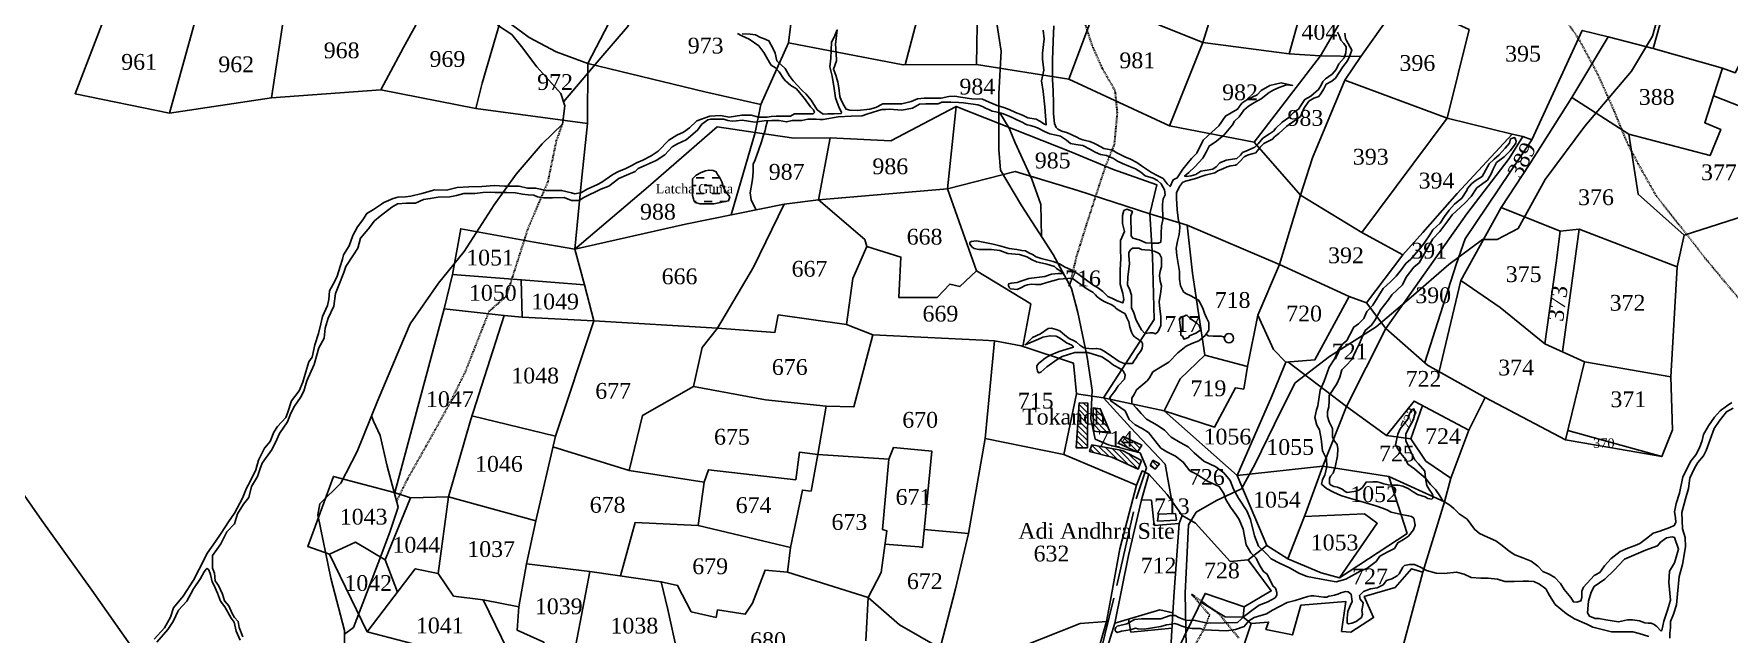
# Model space of a CAD drawing. Header units: inches. Extents: x 36 to 754, y 139 to 910.
# Drawn here: x 316.4 to 584.7, y 409 to 504 of the extents above; entities that cross this region are included whole.
import ezdxf

# ---------------------------------------------------------------- set-up
doc = ezdxf.new("R2010")
doc.units = ezdxf.units.IN
doc.header["$MEASUREMENT"] = 0
doc.linetypes.add('ACAD_ISO02W100', pattern=[15, 12, -3])
doc.linetypes.add('ACAD_ISO07W100', pattern=[3, 0, -3])
for name, color, linetype in [('CARTTRACK', 30, 'ACAD_ISO02W100'), ('NALA', 4, 'Continuous'), ('SURVEY_BND', 7, 'Continuous'), ('SURVEY_NO', 7, 'Continuous'), ('VILLAGE_AREA', 1, 'Continuous'), ('WATER_BODY', 4, 'Continuous')]:
    doc.layers.add(name, color=color, linetype=linetype)
doc.layers.add('FOOTPATH', color=150, linetype='ACAD_ISO07W100', lineweight=30)
doc.styles.get("Standard").update_dxf_attribs({"font": 'TIMES.TTF'})

msp = doc.modelspace()

# ---------------------------------------------------------------- hatches: boundary and pattern name
at = {"layer": 'VILLAGE_AREA'}
h = msp.add_hatch(dxfattribs=at)
h.set_pattern_fill('ANSI31', color=256, scale=5, angle=90, style=0)
h.paths.add_polyline_path([(483.2, 445.56), (481.87, 445.58), (481.35, 438.49), (483.16, 438.44)])
h.paths.add_polyline_path([(485.2, 444.66), (484.08, 444.8), (484.13, 441.08), (486.8, 440.81)])
h.paths.add_polyline_path([(491.76, 438.91), (488.82, 440.28), (488.01, 439.18), (491.06, 437.77)])
h.paths.add_polyline_path([(488.69, 438.06), (483.88, 438.92), (483.51, 437.89), (487.01, 437.01), (491.2, 435.11), (491.71, 436.48)])
h.paths.add_polyline_path([(493.53, 436.49), (493.09, 435.68), (493.9, 435.1), (494.55, 435.93)])
h.paths.add_polyline_path([(472.16, 441.46), (486.39, 441.46), (486.39, 445.38), (472.16, 445.38)], flags=9)
h.paths.add_polyline_path([(484.1, 437.95), (490.91, 437.95), (490.91, 441.77), (484.1, 441.77)], flags=9)
at = {"layer": 'WATER_BODY'}
h = msp.add_hatch(dxfattribs=at)
h.set_pattern_fill('DASH', color=256, scale=10, style=0)
h.paths.add_polyline_path([(424.4, 482.21), (423.91, 482.42), (423.27, 482.47), (422.72, 482.35), (422, 482.06), (421.25, 481.67), (420.63, 481.07), (420.63, 480.24), (420.63, 479.03), (420.65, 478.46), (420.81, 477.93), (420.92, 477.47), (421.05, 477.31), (421.87, 477.14), (424.04, 477.14), (426.34, 477.57), (426.55, 478.23), (425.86, 479.07), (425.55, 479.75), (425.31, 480.6), (424.93, 481.33), (424.59, 481.79)])
h.paths.add_polyline_path([(414.42, 478.34), (427.2, 478.34), (427.2, 480.7), (414.42, 480.7)], flags=9)
h = msp.add_hatch(dxfattribs=at)
h.set_pattern_fill('DASH', color=256, scale=10, style=0)
h.paths.add_polyline_path([(425.31, 480.6), (424.93, 481.33), (424.59, 481.79), (424.4, 482.21), (423.91, 482.42), (423.27, 482.47), (422.72, 482.35), (422, 482.06), (421.25, 481.67), (420.63, 481.07), (420.63, 480.24), (420.63, 479.03), (420.65, 478.46), (420.81, 477.93), (420.92, 477.47), (421.05, 477.31), (421.87, 477.14), (424.04, 477.14), (426.34, 477.57), (426.55, 478.23), (425.86, 479.07), (425.55, 479.75)])

# ---------------------------------------------------------------- linework, layer by layer
at = {"layer": 'CARTTRACK'}
for points in [[(400.25, 493.28), (406.17, 500.26), (410.35, 505.18), (416.18, 516.32), (421.31, 526.78), (423.79, 531.58), (420.28, 541.08), (417.95, 547.12)], [(498.81, 406.95), (498.65, 415.46), (499.13, 426.27), (500.36, 428.25), (503.58, 430.13), (507.55, 431.95), (509.71, 435.94), (513.78, 444.25), (516.04, 448.75), (521.46, 452.96), (528.86, 457.62), (534.41, 462.31), (540.36, 467.5), (545.67, 471.47), (548.03, 471.47), (551.31, 473.2), (555.61, 480.97), (561.89, 489.41), (569.25, 498.16), (572.57, 503.68), (577.73, 522.24), (580.31, 530.58), (585.23, 533.86)], [(484.45, 403.01), (487.82, 416.64), (490.88, 430.39), (492.53, 435.32), (491.5, 437.66), (486.48, 438.94), (484.38, 439.83), (483.72, 443.06), (483.9, 447.59), (483.14, 452.84), (481.63, 459.91), (480.62, 463.72), (477.74, 469.11), (472.75, 476.85), (469.38, 482.45), (469.14, 485.75), (469.15, 494.57), (469.52, 501.32), (468.54, 507.35)], [(365.57, 404.93), (365.57, 409.54), (363.39, 417.84), (361.33, 427.85), (361.67, 429.57), (364.97, 432.87), (367.6, 437.91), (370.81, 445.86), (374.31, 454.25), (375.96, 458.1), (380.47, 464.54), (384.51, 469.57), (389.25, 476.94), (392.72, 481.81), (396.88, 486.63), (400.09, 489.73), (400.47, 492.64), (399.8, 494.58), (396.02, 498.8), (393.57, 502.05), (392.07, 503.93), (389.79, 505.42)], [(475.9, 471.95), (475.78, 477.01), (474.34, 481.02), (471.73, 486.8), (470.76, 489.13), (469.29, 491.51)], [(365.57, 408.96), (367.02, 410.03), (370.89, 420.17), (372.73, 425.12), (374.09, 429.07), (372.33, 435.58), (371.21, 440.43), (370.17, 442.7), (369.87, 443.53)]]:
    msp.add_lwpolyline(points, dxfattribs=at)
at = {"layer": 'FOOTPATH', "ltscale": 0.0001}
for points in [[(480.37, 464.19), (481.45, 468.74), (483.08, 473.97), (484.75, 479.15), (486.06, 483.12), (487.45, 486.54), (487.91, 491.54), (487.56, 495.05), (485.54, 498.55), (483.9, 502.27), (482.3, 507.23), (482.3, 514.28), (482.3, 516.89), (481.66, 520.72), (480.49, 522.88), (480.39, 524.39), (477.46, 526.37), (475.88, 529.18), (475.03, 533.22), (473.5, 537.47), (472.01, 541.54)], [(608.83, 430.61), (604.86, 434.9), (597.96, 445.52), (592.86, 453.12), (587.2, 461), (580.89, 468.55), (579.14, 470.83), (573.18, 478.41), (570.25, 483.64), (568.56, 486.9), (566.46, 492.03), (564, 497.55), (560.96, 503.21), (555.71, 510.79), (552.26, 517.48), (550.1, 522.38), (548.75, 525.88), (546.36, 531.59), (544.84, 534.51)], [(373.84, 429.99), (375.53, 433.46), (379.67, 440.8), (382.45, 445.9), (384.73, 450.53), (388.51, 460.14), (391.23, 462.53), (394.65, 473.22), (397.79, 480.62), (399.15, 487.15), (400.09, 489.73)], [(499.77, 406.41), (501.57, 409.66), (502.51, 411.95), (499.64, 415.3), (503.87, 412.29), (507.15, 408.26)]]:
    msp.add_lwpolyline(points, dxfattribs=at)
at = {"layer": 'NALA'}
for points in [[(428.5, 504.06), (429.77, 504.02), (430.61, 503.87), (431.39, 503.47), (431.89, 503.3), (432.75, 502.94), (433.4, 501.68), (433.73, 501), (434.02, 499.76), (435.3, 498.58), (435.95, 497.46), (436.58, 496.6), (437.94, 495.12), (438.65, 494.51), (439.45, 493.54), (440.36, 492.02), (441.31, 491.34), (442.09, 491.4), (443.08, 491.4), (444.17, 491.42), (444.25, 491.65), (443.88, 492.3), (443.3, 493.91), (443.05, 495.38), (442.74, 497.34), (442.37, 498.84), (442.57, 500.2), (442.66, 502.73), (443.01, 503.42), (443.55, 504.66), (443.27, 502.41), (443.37, 500.96), (443.42, 499.79), (442.96, 498.45), (443.32, 497.48), (443.68, 496.39), (443.82, 495.47), (443.96, 494.14), (444.2, 493.54), (444.65, 492.66), (444.97, 492.1), (445.55, 491.94), (446.79, 491.88), (448.71, 492.13), (449.68, 492.36), (450.76, 492.95), (452.57, 492.95), (453.76, 492.98), (455.28, 493.31), (456.27, 493.76), (457.33, 493.85), (458.37, 493.86), (460.01, 493.88), (461.24, 494.14), (462.15, 494.16), (463.05, 494.03), (464.84, 493.74), (466.55, 493.71), (467.63, 493.21), (468.89, 492.71), (469.94, 492.4), (470.75, 492.08), (471.77, 491.59), (472.89, 491.18), (473.72, 490.73), (475.07, 490.52), (475.63, 490.2), (476.36, 489.74), (476.61, 489.62), (476.4, 492.46), (476.16, 494.89), (475.87, 496.61), (476.27, 498.28), (476.07, 500.03), (476.07, 500.99), (476.3, 503.24), (476.13, 504.65)], [(522.73, 504.33), (523.03, 503.68), (523.29, 503.07), (523.75, 502.53), (524.09, 502.01), (524.12, 501.78), (524.05, 501.04), (523.81, 500.24), (522.93, 499.28), (522.5, 498.42), (521.87, 497.64), (520.84, 496.94), (520.44, 496.49), (520.14, 495.91), (519.73, 495.21), (518.51, 494.17), (517.58, 493.67), (517.06, 492.85), (516.56, 492.11), (515.76, 491.57), (515.03, 490.77), (513.97, 490.03), (512.96, 489.12), (512.62, 488.64), (511.95, 488.19), (510.93, 487.52), (510.2, 486.63), (509.66, 486.09), (508.6, 485.62), (507.71, 485.23), (507.39, 484.84), (506.79, 484.32), (505.14, 484.02), (504.11, 483.63), (503.51, 482.99), (503.02, 482.6), (501.78, 482.41), (501.11, 482.28), (500.32, 481.78), (499.58, 481.55), (498.8, 481.44), (498.54, 481.52), (499.23, 482.07), (500.14, 483), (501.44, 484.33), (501.95, 485.28), (502.43, 486.27), (503.58, 487.03), (504.78, 488.04), (506.1, 489.63), (506.42, 490.24), (507.15, 490.91), (507.89, 491.97), (508.67, 492.6), (509.6, 493.18), (510.66, 493.74), (511.9, 494.75), (512.68, 495.2), (513.48, 495.57), (514.64, 495.98), (515.66, 495.87), (513.8, 496.26), (512.01, 495.87), (510.65, 495.05), (510, 494.36), (508.55, 493.69), (507.6, 493.06), (506.93, 492.11), (505.9, 491.54), (505, 491.02), (503.94, 489.5), (502.86, 488.49), (501.47, 487.23), (500.46, 485.13), (499.62, 484.28), (498.24, 482.59), (497.37, 481.23), (496.71, 480.91), (496.25, 479.85), (495.76, 480.3), (495.13, 481.12), (494.29, 481.58), (493.31, 482.1), (491.69, 483.14), (491, 483.65), (489.96, 484.21), (489.07, 484.58), (488.47, 484.86), (487.73, 485.27), (487.19, 485.6), (485.75, 485.86), (484.71, 486.46), (484.15, 486.75), (483.54, 487.01), (482.87, 487.16), (482.42, 487.24), (481.84, 487.48), (481.47, 487.7), (480.69, 488.06), (480.02, 488.37), (479.13, 488.65), (478.47, 488.95), (478.2, 489.19), (477.96, 489.84), (477.77, 491.38), (477.79, 493.02), (477.74, 495.03), (477.61, 496.83), (477.65, 499.86), (477.74, 502.87), (477.83, 505.31)], [(335.45, 408.15), (337.09, 409.97), (338.06, 411.63), (338.52, 413.1), (340.05, 414.97), (341.67, 417.49), (342.6, 419.26), (343.9, 421.83), (345.17, 423.61), (346.05, 424.97), (347.23, 426.72), (348.16, 428.14), (349.45, 430.5), (350.09, 432.06), (350.64, 433.12), (351.56, 434.98), (351.99, 436.51), (352.9, 438.41), (353.82, 439.47), (354.41, 440.93), (354.99, 441.84), (356.28, 443.28), (356.58, 443.97), (357.17, 445.9), (358.4, 447.52), (358.96, 448.86), (359.44, 450.51), (359.94, 452.08), (360.46, 452.84), (360.88, 454.8), (361.46, 456.57), (361.83, 458.13), (362.09, 459.28), (362.87, 461.03), (363.08, 461.98), (363.21, 463.35), (364.06, 464.85), (364.44, 465.66), (364.91, 467.18), (365.27, 468.33), (365.41, 469.02), (366.3, 470.46), (366.9, 472.1), (367.62, 473.46), (368.48, 474.57), (369.13, 475.61), (370.17, 476.23), (371.41, 477.08), (371.82, 477.31), (373.26, 477.94), (374.03, 478.2), (375.22, 478.25), (376.05, 478.33), (377.84, 478.76), (379.89, 479.34), (381.7, 479.29), (383.39, 479.69), (385.24, 479.81), (387.31, 479.84), (389.34, 480.04), (390.92, 479.91), (392.42, 479.91), (393.21, 479.91), (394.54, 479.6), (395.85, 479.6), (396.55, 479.46), (397.45, 479.25), (398.65, 479.24), (399.94, 479.24), (401.5, 478.86), (402.02, 478.71), (403.09, 478.94), (403.98, 479.42), (405.62, 480.2), (406.33, 480.57), (408.02, 481.78), (408.94, 482.25), (410.08, 482.7), (411.06, 483.2), (411.78, 483.63), (412.8, 484.02), (414.13, 484.71), (415.22, 485.47), (416.92, 487.19), (418.17, 487.99), (419.21, 488.46), (420.19, 489.17), (421.35, 490.29), (423.38, 491.01), (425.09, 491.09), (426.45, 490.84), (428.47, 491.14), (429.92, 491.15), (431.16, 490.87), (432.45, 490.87), (433.08, 490.97), (433.87, 491.01), (434.33, 491.01), (435.04, 491.01), (436.14, 491.02), (436.8, 491.36), (438.63, 491.35), (439.74, 491.38), (439.94, 491.58), (439.79, 491.99), (439.35, 492.46), (438.37, 493.82), (437.58, 494.77), (437.12, 495.31), (436.23, 495.88), (435.39, 496.58), (435.08, 496.98), (434.36, 498.03), (433.78, 498.66), (433.13, 499.1), (432.85, 499.5), (432.39, 500.33), (431.94, 501.08), (431.17, 502.13), (429.61, 503.19), (428.46, 503.74), (427.78, 504.1)], [(536.67, 433.68), (536.85, 432.48), (537.35, 431.7), (537.68, 431.3), (537.81, 430.92), (537.81, 430.5), (537.67, 430.36), (537.03, 430.46), (536.59, 430.68), (535.39, 431.05), (534.71, 431.49), (533.9, 432.04), (533.08, 432.37), (532.33, 432.53), (531.85, 432.54), (531.36, 432.54), (530.73, 432.58), (530.05, 432.74), (529.43, 432.96), (529.04, 433.09), (528.31, 433.09), (527.26, 433.04), (526.67, 432.17), (526.22, 431.79), (525.69, 431.58), (524.28, 431.41), (523.96, 431.53), (523.46, 431.91), (522.73, 432.21), (522.17, 432.35), (521.94, 432.42), (521.65, 432.59), (521.48, 432.84), (521.48, 433.24), (521.49, 433.62), (521.61, 434), (522.06, 434.43), (522.35, 435.4), (522.75, 437.21), (522.78, 438.31), (522.67, 438.99), (522.24, 439.52), (521.96, 440.17), (521.96, 440.73), (521.96, 441.54), (521.43, 442.59), (521.13, 443.43), (521.13, 444.21), (521.38, 444.98), (521.41, 445.95), (521.42, 446.78), (522.62, 448.63), (523.09, 449.68), (523.43, 450.8), (524.12, 451.52), (524.99, 452.48), (525.62, 453.85), (526.18, 454.9), (526.73, 456.28), (527.14, 457.05), (528.11, 457.92), (528.68, 458.72), (529.61, 460.38), (530.77, 461.84), (531.35, 462.71), (533, 464.27), (533.63, 465.5), (534.82, 467.1), (535.66, 467.79), (537.82, 471.55), (538.94, 472.71), (540.21, 474.42), (540.86, 475.38), (542.89, 477.25), (543.91, 478.3), (544.79, 479.63), (546.45, 480.87), (547.05, 481.88), (547.38, 482.6), (547.92, 483.64), (549.13, 484.56), (550.07, 485.49), (550.59, 486.18), (550.94, 486.74), (551.02, 487.07), (550.87, 487.45), (550.75, 487.61), (550.14, 487.39), (549.95, 486.72), (549.28, 485.94), (548.32, 484.86), (547.51, 484.21), (546.75, 483.48), (545.61, 481.43), (544.53, 480.74), (543.97, 480.31), (543.32, 479.53), (543.19, 479.25), (542.39, 478.02), (541.27, 477.09), (540.43, 476.09), (539.65, 475.11), (538.98, 474.05), (537.82, 473.01), (537.34, 472.22), (536.55, 471.05), (536.16, 470.44), (534.33, 468.33), (533.53, 467.69), (532.88, 466.71), (532.01, 465.67), (531.13, 464.75), (529.98, 463.69), (528.33, 461.08), (527.37, 460.05), (526.88, 458.94), (526.06, 458.1), (525.3, 457.6), (524.2, 455.46), (523.58, 454.94), (522.86, 453.94), (522.32, 452.62), (521.44, 451.22), (520.62, 449.05), (519.97, 447.61), (519.63, 445.12), (519.39, 444.48), (519.13, 443.27), (519.48, 442.07), (519.91, 441.31), (520.17, 439.9), (520.38, 437.99), (521.01, 436.73), (521.03, 435.53), (520.75, 434.16), (520.34, 433.45), (520.23, 432.73), (520.99, 432.02), (522.09, 431.43), (523.26, 430.89), (524.29, 430.61), (526.47, 429.96), (528.78, 429.27), (529.88, 428.9), (530.53, 428.64), (531.22, 428.28), (532.87, 427.91), (533.99, 427.71), (534.44, 427.58), (534.83, 427.3), (535.03, 426.2), (534.79, 425.46), (533.98, 424.49), (533.2, 423.97), (532.3, 423.43), (531.76, 422.54), (530.72, 422), (529.43, 421.29), (528.86, 420.48), (527.37, 419.34), (526.42, 418.97), (524.06, 417.66), (522.5, 417.25), (521.29, 417.47), (519.91, 417.73), (517.94, 418.09), (516.74, 418.55), (515.12, 419.48), (513.54, 420.19), (512.26, 420.9), (511.47, 421.71), (510.25, 422.88), (509.6, 424.54), (508.99, 427.12), (508.41, 428.46), (507.05, 430.47), (506.27, 431.92), (505.75, 433.31), (504.76, 434.48), (503.49, 435.47), (501.58, 436.38), (500.05, 437.67), (499.11, 438.65), (497.82, 439.3), (496.39, 440.16), (495.36, 441.24), (494.19, 442.07), (492.51, 443), (491.66, 443.93), (490.93, 444.77), (490.17, 445.53), (490.17, 446.31), (490.63, 447.02), (490.95, 447.63), (492.61, 449.06), (492.96, 449.58), (493.52, 450.49), (494.73, 451.22), (496.04, 452.06), (497.45, 453.51), (498.79, 454.55), (499.66, 454.97), (500.78, 455.44), (501.78, 456.24), (502.36, 457.09), (502.36, 458.3), (502.01, 459.08), (501.69, 459.81), (501.45, 460.42), (501.06, 461.35), (500.74, 461.87), (499.51, 462.55), (498.73, 462.92), (498.34, 463.18), (497.89, 464.13), (497.74, 465.16), (497.74, 466.38), (497.33, 468.91), (497.2, 470.08), (497.4, 471.23), (497.68, 472.27), (497.79, 473.33), (497.74, 474.12), (497.57, 474.41), (497.37, 476.16), (497.25, 477.94), (497.27, 478.85), (497.74, 479.84), (498.22, 480.51), (498.69, 480.7), (500.1, 481.07), (501.8, 481.66), (503.31, 482.01), (503.91, 482.38), (504.6, 482.68), (505.27, 482.96), (505.86, 483.16), (506.57, 483.24), (506.83, 483.33), (507.31, 483.87), (507.95, 484.59), (508.49, 484.84), (509.38, 485.11), (509.83, 485.21), (510.11, 485.62), (510.52, 486.12), (511.09, 486.68), (512.46, 487.34), (512.79, 487.71), (513.43, 488.27), (514.08, 488.82), (514.71, 489.44), (516.89, 490.96), (517.39, 492.23), (518.2, 493.39), (518.98, 493.88), (519.78, 494.1), (520.15, 494.64), (520.58, 495.36), (520.94, 496.05), (521.85, 496.53), (522.43, 497.03), (523.02, 497.92), (523.6, 498.8), (524.31, 499.78), (524.66, 500.45), (524.98, 501.47), (524.18, 503.01), (523.99, 503.31), (523.88, 504.18)], [(571.99, 408.59), (570.46, 409.03), (569.49, 409.34), (568.44, 409.34), (566.09, 409.34), (563.16, 410.06), (562.19, 410.54), (560.24, 411.39), (558.96, 412.17), (557.16, 413.66), (556.29, 415.05), (555.7, 416.11), (554.71, 416.88), (553.83, 417.29), (552.96, 417.34), (552.14, 417.32), (550.71, 417.27), (549.22, 417.27), (548.07, 417.67), (546.59, 417.82), (545.43, 417.82), (543.9, 417.95), (542.76, 418.46), (541.57, 418.75), (539.64, 418.55), (538.37, 418.61), (536.8, 419.05), (535.89, 419.56), (534.93, 419.97), (534.42, 419.99), (534.14, 419.99), (533.33, 419.82), (533.06, 419.56), (532.78, 418.98), (532.51, 418.5), (532.16, 418.19), (531.35, 417.71), (530.49, 417.43), (529.99, 416.76), (529.03, 416.3), (527.95, 416.13), (526.85, 415.71), (526.21, 415.07), (526.3, 414.48), (526.78, 413.93), (526.67, 413.25), (526.57, 412.69), (526.7, 412.14), (526.52, 411.59), (525.67, 410.98), (525.01, 410.69), (524.46, 410.58), (524.26, 410.71), (524.29, 411.5), (524.35, 412.54), (524.73, 413.44), (525.07, 414.14), (524.9, 415.28), (524.4, 415.65), (524, 415.72), (523.63, 415.6), (523.26, 415.5), (522.8, 415.3), (522.25, 415.15), (521.72, 415.03), (521.35, 414.95), (521.06, 414.81), (520.56, 414.79), (518.97, 415.04), (518.52, 415.04), (518.05, 414.9), (516.05, 414.27), (514.75, 413.98), (513.55, 413.35), (512.45, 412.73), (511.48, 412.16), (509.55, 411.59), (508.7, 411.06), (507.97, 410.17), (506.57, 409.7), (505.17, 409.48), (501.57, 409.66), (501, 409.86), (499.75, 409.86), (499.01, 409.95), (498.61, 410.05), (497.98, 410.28), (497.51, 410.49), (496.97, 410.65), (496.51, 410.54), (495.65, 410.45), (494.77, 410.16), (492.12, 409.73), (491.15, 409.77), (490.74, 409.9), (489.9, 409.66), (488.57, 409.44), (487.89, 409.2), (487.55, 409.5), (487.55, 409.73), (487.67, 410.03), (487.89, 410.23), (489.38, 410.61), (490.61, 411.28), (491.71, 411.4), (494.8, 411.4), (496.27, 411.88), (497.04, 411.92), (497.62, 411.59), (498.66, 411.17), (500.23, 411.13), (502.14, 410.67), (504.78, 410.74), (506.89, 410.82), (508.06, 411.87), (509.38, 412.86), (510.34, 413.54), (511.69, 414.09), (512.85, 414.69), (513.13, 415.13), (513.13, 415.56), (512.94, 416.22), (512.52, 416.6), (511.59, 418.43), (511.04, 418.87), (510.37, 419.9), (509.88, 420.98), (509.01, 421.85), (508.26, 423.11), (507.78, 425.58), (507.18, 427.12), (506.63, 427.88), (505.82, 429.05), (505.08, 430.28), (504.74, 431.21), (504.01, 432.33), (502.17, 433.21), (500.34, 434.33), (499.38, 434.81), (498.32, 436.22), (497.09, 437.12), (495.73, 437.83), (494.75, 438.42), (493.85, 439.64), (492.82, 440.87), (491.81, 441.53), (490.71, 442.12), (489.75, 442.93), (489.15, 444.32), (487.75, 445.28), (486.87, 445.91), (486.7, 446.42), (487.58, 447.61), (488, 448.31), (489.02, 449.33), (489.11, 450.05), (488.82, 450.64), (488.3, 451.02), (487.27, 451.57), (486.5, 452.2), (485.44, 452.86), (483.24, 453.56), (481.18, 453.56), (479.16, 452.96), (478.36, 452.46), (476.73, 451.31), (475.8, 450.43), (475.47, 450.34), (475.34, 450.42), (475.23, 450.69), (475.14, 451.11), (475.16, 451.48), (475.45, 451.86), (475.89, 452.18), (476.28, 452.49), (476.61, 452.78), (477.25, 453.13), (478.04, 453.48), (478.66, 453.74), (480.95, 454.41), (480.67, 454.72), (480.32, 454.9), (479.84, 455.12), (479.05, 455.67), (478.65, 455.97), (478.23, 456.17), (477.24, 456.22), (476.12, 456.02), (475.42, 455.67), (473.28, 454.79), (474.49, 455.93), (475.74, 456.55), (476.92, 457.36), (477.49, 457.4), (478.19, 457.19), (478.79, 457.01), (479.6, 456.31), (480.26, 455.78), (481.07, 455.43), (481.42, 455.23), (481.95, 454.72), (482.61, 454.31), (482.85, 454.28), (483.91, 454.14), (484.62, 454.22), (485.23, 454.07), (485.82, 453.79), (486.96, 452.99), (487.64, 452.51), (488.19, 452.16), (488.96, 451.85), (489.49, 451.81), (490.3, 451.85), (490.5, 452.22), (490.85, 452.73), (491.11, 453.19), (491.35, 453.45), (491.55, 453.7), (491.69, 453.98), (491.82, 454.27), (491.88, 454.6), (491.88, 454.99), (491.77, 455.21), (491.22, 455.65), (490.63, 456.03), (490.35, 456.38), (490.12, 456.79), (489.86, 457.57), (489.69, 458.42), (489.4, 459.04), (489.23, 459.46), (489.07, 459.72), (488.66, 459.98), (488, 460.34), (487.65, 460.6), (487.49, 460.78), (486.9, 461.17), (486.39, 461.39), (485.82, 461.67), (485.28, 461.96), (484.71, 462.36), (484.42, 462.69), (484.05, 463.06), (483.41, 463.46), (482.93, 463.74), (480.73, 465.35), (478.65, 465.21), (476.72, 464.66), (475.74, 464.32), (474.96, 464.36), (474.31, 464.37), (473.69, 464.3), (473.3, 464.18), (472.6, 463.79), (472.02, 463.57), (470.96, 463.66), (470.83, 463.79), (470.69, 464.11), (470.68, 464.32), (470.72, 464.45), (471.09, 464.53), (472.04, 464.67), (472.64, 464.86), (473.08, 465.01), (473.59, 465.18), (473.87, 465.28), (476.44, 465.6), (477.45, 465.96), (478.53, 466.06), (479.42, 466.08), (478.86, 466.48), (478.28, 466.86), (477.94, 467.19), (476.71, 467.58), (475.55, 467.82), (475.11, 467.95), (474.4, 468.25), (473.58, 468.74), (472.42, 469.09), (470.54, 469.26), (469.31, 469.7), (467.95, 469.91), (466.58, 469.91), (465.95, 469.91), (465.24, 470.02), (464.94, 470.28), (464.56, 470.74), (464.56, 470.97), (464.78, 471.16), (465.59, 471.26), (468.23, 470.71), (469.32, 470.44), (470.78, 470.05), (471.98, 469.86), (472.77, 469.75), (473.34, 469.65), (473.89, 469.37), (474.46, 469.07), (475.05, 468.72), (475.82, 468.44), (477.71, 468), (478.73, 467.62), (479.55, 467.16), (480.61, 466.64), (481.14, 466.34), (481.79, 465.92), (484.02, 464.27), (484.91, 463.77), (485.58, 463.25), (486.4, 462.42), (487.13, 462.13), (487.88, 461.77), (488.74, 461.43), (488.9, 461.97), (488.78, 462.9), (488.35, 464.38), (488.35, 465.75), (488.35, 466.64), (488.44, 468.47), (488.4, 469.84), (488.41, 471.31), (489, 472.75), (488.69, 474.02), (488.69, 475.26), (488.92, 476.04), (489.38, 476.3), (490.22, 475.98), (490.27, 475.89), (490.01, 475.23), (490.01, 474.3), (490.07, 473.18), (490.07, 472.05), (490.33, 471.68), (491.34, 471.39), (492.38, 470.96), (493.51, 470.87), (494.38, 470.9), (494.75, 471.07), (494.84, 471.88), (494.84, 472.49), (494.9, 473.61), (495.1, 474.59), (495.04, 477.07), (495.12, 477.93), (495.44, 478.54), (495.38, 479.34), (494.85, 480.3), (494.26, 480.83), (493.54, 481.21), (492.32, 481.57), (491.61, 482.12), (490.78, 482.68), (489.71, 483.09), (488.73, 483.49), (487.94, 483.88), (487.27, 484.28), (486.18, 484.76), (485.25, 484.93), (484.37, 485.3), (483.64, 485.74), (482.44, 486.38), (481.32, 486.54), (480.49, 486.67), (479.85, 487.21), (478.88, 487.82), (478.2, 487.99), (477.2, 488.23), (476.35, 488.57), (475.26, 489.17), (474.7, 489.36), (474.09, 489.55), (473.61, 489.62), (473.23, 489.81), (472.95, 489.99), (472.47, 490.21), (471.9, 490.5), (471.37, 490.75), (470.78, 490.98), (470.36, 491.17), (469.88, 491.38), (469.29, 491.51), (468.66, 491.67), (468.08, 491.81), (467.56, 492.05), (467.01, 492.26), (466.53, 492.53), (465.81, 492.8), (463.52, 493.13), (462.83, 493.19), (461.55, 493.21), (460.1, 493.21), (459.55, 492.97), (457.98, 492.94), (457.56, 492.97), (456.59, 492.89), (455.47, 492.27), (453.77, 491.98), (451.85, 492.1), (451.26, 492.08), (450.68, 492.05), (450.1, 491.91), (449.11, 491.59), (448.25, 491.3), (447.48, 491.07), (445.78, 490.99), (443.71, 490.88), (441.34, 490.48), (440.78, 490.48), (440.2, 490.51), (439.53, 490.53), (438.9, 490.53), (437.94, 490.34), (436.44, 490.34), (435.51, 490.1), (434.39, 490.31), (433.22, 490.31), (432, 490.26), (430.54, 490.08), (428.52, 490.35), (427.62, 490.29), (426.91, 490.24), (426.26, 490.34), (425.6, 490.51), (424.45, 490.54), (423.55, 490.54), (423.1, 490.43), (422.14, 489.74), (421.45, 488.8), (419.63, 487.26), (418.26, 486.6), (417.42, 486.15), (416.27, 484.87), (414.91, 483.99), (412.07, 482.72), (411.59, 482.24), (410.22, 481.64), (408.99, 481.11), (407.42, 479.91), (406.14, 479.43), (403.43, 478.13), (402.74, 477.63), (401.51, 477.66), (400.35, 478.14), (398.48, 478.05), (397.07, 478.08), (396.13, 478.22), (395.55, 478.48), (394.62, 478.53), (393.75, 478.65), (392.65, 478.86), (391.29, 478.89), (390.3, 478.89), (389.4, 478.92), (388.74, 478.95), (387.46, 478.91), (386.21, 478.76), (385.25, 478.76), (384.47, 478.75), (383.31, 478.46), (382.24, 478.22), (380.39, 478.17), (379.14, 477.96), (378.08, 477.81), (376.82, 477.25), (375.39, 477.25), (373.98, 477.13), (373.07, 476.57), (371.24, 475.19), (370.31, 474.42), (369.3, 473.12), (368.12, 471.68), (367.67, 470.1), (367, 469.04), (365.78, 467.21), (365.46, 466.25), (364.69, 464.21), (364.15, 462.94), (363.89, 460.91), (362.97, 459.03), (362.54, 457.43), (362.35, 455.82), (361.51, 454.3), (360.79, 451.65), (359.59, 449.1), (359.12, 447.46), (358.61, 446.43), (357.65, 445.06), (357.09, 443.97), (356.53, 442.6), (355.31, 440.74), (354.64, 439.32), (354.03, 438.12), (352.52, 436.03), (352.2, 435.02), (351.83, 433.92), (350.85, 432.36), (350.42, 430.59), (349.59, 429.55), (348.63, 428.03), (348.15, 426.45), (346.96, 425.17), (346.03, 423.24), (345.36, 422.37), (344.7, 421.4), (344.68, 419.43), (345.02, 418.6), (345.09, 417.4), (345.66, 416.68), (346.27, 415.26), (346.59, 414.24), (347.28, 413.43), (347.78, 412.24), (348.19, 411.59), (348.74, 410.93), (348.93, 410.02), (349.51, 408.55)], [(430.74, 476.16), (430.34, 476.86), (429.96, 477.75), (429.78, 478.85), (430.13, 480.98), (430.28, 482.17), (430.28, 483.38), (430.58, 484.09), (431.14, 485.75), (431.54, 486.78), (431.87, 487.99), (432.13, 488.73), (432.24, 489.3), (432.5, 490.28)], [(504.85, 456.01), (504.33, 456.14), (503.65, 456.14), (503.04, 456.14), (502.29, 456.21), (501.94, 456.47)], [(536.67, 433.68), (536.58, 434.79), (535.58, 435.94), (534.99, 436.54), (534.34, 437.82), (533.87, 438.9), (533.53, 439.59), (533.53, 440.63), (533.92, 441.43), (534.7, 442.84), (534.9, 443.58), (535, 444.13), (534.82, 444.63), (534.44, 444.51), (534.14, 443.84), (533.85, 443.02), (532.65, 441.5), (532.26, 440.61), (531.93, 438.96), (532.29, 438.32), (532.76, 437.56), (533.55, 436.64), (533.87, 435.88), (534.93, 435.12), (535.37, 434.78), (535.99, 434.24), (536.67, 433.68), (537.44, 432.67), (538.23, 431.88), (538.95, 430.84), (539.41, 430.08), (540.53, 429.41), (541.13, 428.83), (542.01, 428.02), (543.28, 427.15), (544.4, 425.56), (545.23, 424.88), (546.48, 424.34), (547.81, 423.72), (548.8, 423), (549.91, 422.12), (550.8, 421.53), (552.05, 421.03), (553.41, 420.51), (554.43, 419.72), (555.24, 418.88), (556.26, 418.43), (557.14, 417.91), (558.05, 417), (558.63, 416.04), (559.66, 414.77), (560.08, 414.07), (560.62, 414.02), (561.24, 414.22), (561.42, 414.74), (561.39, 415.78), (561.67, 416.42), (563.37, 418.23), (564.28, 418.74), (564.99, 419.76), (566.03, 420.96), (567.47, 422.07), (568.68, 422.55), (569.87, 423.01), (570.58, 423.29), (571.83, 424.25), (572.71, 424.94), (573.73, 425.29), (575.36, 425.86), (576.04, 426.17), (576.29, 426.64), (576.25, 427.43), (576.06, 428.32), (576.36, 429.66), (576.85, 431.29), (577.41, 433.87), (578.15, 435.29), (578.62, 436.31), (579.44, 437.38), (580.04, 438.47), (580.44, 439.62), (580.65, 440.59), (581.47, 441.93), (582.41, 443.31), (583.29, 444.31), (584.3, 445.08), (585.17, 445.66)], [(575.36, 408.3), (575.36, 409.11), (575.46, 409.95), (575.46, 410.98), (575.93, 412.1), (576.4, 413.62), (576.55, 415.34), (576.83, 418.08), (577.35, 419.96), (577.82, 422.8), (577.74, 424.28), (577.35, 425.62), (577.25, 428.21), (577.8, 430.39), (578.31, 432.02), (578.52, 433.66), (579.26, 435.25), (579.77, 436.12), (580.67, 437.21), (581.1, 438.03), (582.35, 441.54), (583.16, 442.71), (584.29, 444.19), (585.36, 444.77)], [(349.08, 408.01), (348.45, 409.43), (348.1, 410.86), (347.62, 411.47), (346.63, 413.29), (345.97, 414.16), (345.5, 415.46), (344.9, 416.78), (344.61, 417.25), (344.36, 418.4), (344.08, 419.12), (343.83, 419.34), (343.68, 419.24), (343.35, 418.8), (342.8, 417.78), (341.67, 416.12), (340.6, 414.15), (339.33, 412.74), (338.45, 410.98), (337.64, 409.67), (335.89, 407.67)]]:
    msp.add_lwpolyline(points, dxfattribs=at)
for points in [[(493.52, 456.68), (493.04, 456.68), (492.26, 456.59), (491.69, 457.15), (490.88, 458.71), (490.49, 459.85), (490.13, 460.63), (490.13, 461.65), (490.13, 462.64), (489.8, 463.66), (489.5, 464.26), (489.53, 465.48), (489.84, 467.69), (489.69, 468.89), (489.69, 469.4), (489.95, 469.82), (490.31, 470.12), (490.76, 470.12), (491.27, 470.12), (491.69, 469.91), (492.23, 469.85), (493.01, 469.79), (493.73, 469.61), (494.3, 469.37), (494.57, 469.22), (494.87, 468.59), (494.87, 467.15), (494.69, 466.44), (494.57, 465.78), (494.69, 464.88), (494.9, 464.14), (494.78, 463.21), (494.51, 461.62), (494.6, 460.51), (494.78, 459.28), (494.78, 458.36), (494.78, 457.85), (494.33, 456.89), (493.94, 456.5)], [(498.26, 456.09), (498.4, 455.69), (499.17, 455.93), (499.33, 456.22), (500.31, 456.64), (500.6, 456.78), (501.13, 457.15), (500.84, 457.86), (500.5, 458.16), (500.12, 458.47), (499.78, 458.69), (499.38, 459.03), (498.93, 459.43), (498.77, 459.48), (498.45, 459.32), (497.87, 459.14), (497.71, 458.74), (497.84, 457.92), (497.92, 457.15), (497.95, 456.3)], [(574.05, 409.54), (574.39, 411.02), (574.94, 412.77), (575.46, 414.34), (575.16, 417.14), (575.29, 418.91), (576.05, 420.27), (576.71, 422.44), (576.08, 424.25), (575.7, 424.36), (574.79, 424.19), (573.85, 423.51), (573.39, 422.92), (571.49, 422.24), (568.18, 420.82), (566.54, 419.09), (565.03, 417.67), (563.38, 416.5), (562.88, 415.62), (562.44, 414.16), (562.29, 412.32), (562.63, 411.8), (563.53, 411.45), (564.1, 411.45), (565.19, 411.23), (567.21, 410.91), (568.65, 411.22), (569.44, 411.22), (570.53, 411.07), (571.39, 410.74), (571.93, 410.71), (572.37, 410.71), (572.87, 410.47), (573.29, 410.17), (573.9, 409.47)]]:
    msp.add_lwpolyline(points, close=True, dxfattribs=at)
at = {"layer": 'SURVEY_BND'}
for points in [[(320.24, 562.09), (311.29, 564.63), (291.5, 558.39), (274.11, 546.05), (257, 543.89), (245.62, 536.51), (239.18, 535.98), (245.22, 526.77), (255.01, 513.32), (269.7, 493.42), (293.23, 461.33), (307.67, 441.26), (317.69, 426.94), (325.58, 415.92), (335.43, 401.88)], [(572.7, 501.75), (576.73, 516.03), (579.93, 528.04), (580.36, 529.89), (571.65, 531.2), (567.07, 531.98), (564.83, 523.6), (562.71, 512.35)], [(487.09, 515.21), (480.42, 519.62), (470.83, 525.78), (466.71, 528.17), (466.34, 514.9), (465.75, 508.59), (465.6, 499.18)], [(537.3, 517.83), (527.76, 521.26), (523.3, 506.17), (520.04, 500.58)], [(517.06, 507.88), (516.88, 514.27), (506.73, 518.08), (504.11, 511.4), (501.43, 502.66)], [(501.43, 502.66), (494.45, 505.47), (489.91, 508.86), (487.09, 515.21), (480.21, 496.87)], [(454.29, 499.13), (456.68, 508.17), (449.09, 510.58), (438.23, 514.34), (436.35, 506.88), (435.86, 502.6)], [(408.67, 508.15), (394.66, 512.15), (390.41, 506.69), (394.81, 503.46), (399.1, 501.19), (404.11, 499.36)], [(414.33, 510.88), (411.97, 506.44), (408.67, 508.15), (404.11, 499.36)], [(337.89, 491.49), (322.94, 494.57), (327.95, 507.61)], [(354.01, 493.91), (337.89, 491.49), (342.26, 507.25)], [(371.31, 495.18), (354.01, 493.91), (355.97, 506.8), (366.39, 507.18)], [(515.1, 500.89), (517.06, 507.88), (523.3, 506.17)], [(526.41, 500.45), (532.92, 509.62), (543.56, 504.71), (540.09, 490.68)], [(386.37, 492.22), (371.31, 495.18), (374.94, 501.87), (377.75, 507.05), (390.41, 506.69)], [(390.41, 506.69), (387.37, 496.21), (386.37, 492.22), (404.02, 489.82)], [(536.54, 451.97), (541.52, 467.53), (542.93, 471.57), (553.5, 487.24), (561.46, 504.6), (565.6, 503.56)], [(516.87, 478.51), (509.55, 486.89), (496.13, 489.45), (480.21, 496.87), (465.6, 499.18), (453.99, 499.12), (435.86, 502.6), (431.49, 492.86)], [(520.04, 500.58), (515.1, 500.89), (501.43, 502.66), (496.13, 489.45)], [(559.84, 493.96), (565.6, 503.56), (572.7, 501.75), (583.65, 498.6)], [(402.05, 469.92), (403.07, 480.83), (404.02, 489.82), (404.11, 499.36), (422.58, 494.88), (431.49, 492.86), (430.55, 488.44), (424.54, 489.33), (413.28, 479.47), (402.05, 469.92)], [(509.55, 486.89), (520.04, 500.58), (526.41, 500.45), (523.91, 496.72)], [(597.71, 497.89), (587.56, 501.6), (585.67, 497.85), (583.65, 498.6), (582.25, 494.24)], [(540.09, 490.68), (523.91, 496.72), (518.77, 484.43), (516.87, 478.51)], [(576.47, 467.14), (577.61, 472.16), (570.31, 478.64), (568.82, 488.13), (559.84, 493.96), (553.18, 483.47), (548.66, 476.56)], [(577.61, 472.16), (588.45, 475.64), (594.31, 489.45), (582.25, 494.24), (580.85, 489.97), (583.4, 488.92), (581.7, 484.77), (568.82, 488.13)], [(461, 479.49), (462.36, 492.54), (452.03, 487.1), (442.42, 487.6)], [(462.36, 492.54), (480.51, 485.37), (487.14, 482.59), (494.16, 480.12), (493.01, 475.55), (481.64, 479.21), (471.71, 482.23), (461, 479.49)], [(426.79, 475.36), (430.55, 488.44)], [(430.55, 488.44), (436.7, 487.52), (442.42, 487.6), (440.6, 477.77), (435.14, 477.05)], [(526.57, 472.6), (540.09, 490.68), (550.37, 488.16)], [(530.39, 457.35), (543.18, 475.51), (549.92, 484.28), (552.09, 487.81), (553.5, 487.24)], [(552.09, 487.81), (550.37, 488.16), (541.65, 478.78), (536.26, 472.6), (533.07, 469.04)], [(465.61, 466.48), (461, 479.49), (440.6, 477.77)], [(448.23, 470.36), (447.93, 471.46), (440.6, 477.77)], [(527.34, 461.46), (533.07, 469.04), (526.57, 472.6), (516.87, 478.51), (513.55, 467.51)], [(405.02, 458.61), (424.59, 457.44), (430.33, 467.06), (435.14, 477.05), (419.54, 473.89), (402.05, 469.92)], [(481.42, 447), (485.71, 446.38), (493.73, 458.79), (493.46, 468.82), (493.01, 475.55)], [(501.72, 453.14), (499.78, 466.11), (498.93, 473.72), (493.01, 475.55)], [(557.99, 472.78), (548.66, 476.56), (542.27, 465)], [(381.36, 460.49), (382.66, 465.92), (383.98, 473.17), (395.58, 471.06), (402.05, 469.92), (403.57, 464.27), (392.91, 465.12), (382.66, 465.92)], [(498.93, 473.72), (513.55, 467.51), (510.11, 459.5)], [(555.53, 454.95), (557.35, 467.76), (557.99, 472.78), (561.01, 473.13)], [(575.47, 449.72), (576.47, 467.14), (561.01, 473.13), (559.25, 460.3), (558.36, 453.67)], [(445.04, 458.01), (446.05, 465.3), (448.23, 470.36), (453.65, 468.68), (453.33, 462.26), (459.36, 462.26), (461.39, 464.37), (462.99, 464.01), (465.61, 466.48), (474.19, 461.27), (472.96, 454.53)], [(514.54, 452.06), (519.16, 452.41), (524.59, 462.44), (513.55, 467.51)], [(390.87, 459.41), (393.72, 459.15), (393.54, 465.07)], [(393.72, 459.15), (405.02, 458.61), (403.57, 464.27)], [(546.1, 446.44), (558.81, 439.73), (561.85, 452.1), (555.53, 454.95), (548.48, 460.68), (542.27, 465), (538.83, 450.54)], [(524.17, 444.99), (530.39, 457.35), (527.34, 461.46), (524.59, 462.44)], [(373.55, 431.37), (381.36, 460.49), (390.87, 459.41), (385.52, 442.78), (382.06, 430.72)], [(449.18, 456.35), (445.04, 458.01), (434.22, 459.52), (433.68, 456.71), (424.59, 457.44), (422.2, 454.38), (420.83, 448.18), (432.21, 446.05), (441.81, 445.07)], [(506.87, 434.08), (512.32, 446.67), (514.54, 452.06), (512.61, 454.04), (510.11, 459.5), (508.51, 451.35), (507.89, 447.77), (506.57, 447.96), (503.27, 441.74), (495.3, 444.31)], [(398.96, 440.33), (405.02, 458.61)], [(440.47, 437.39), (441.81, 445.07), (446.2, 444.98), (449.18, 456.35), (466.62, 455.52), (468.45, 455.39)], [(543.52, 441.29), (546.1, 446.44), (537, 451.58), (530.39, 457.35)], [(479.44, 437.41), (481.42, 447), (480.94, 451.88), (472.67, 454.62), (468.45, 455.39), (466.98, 439.97)], [(495.3, 444.31), (497.85, 449.38), (501.72, 453.14), (508.51, 451.35)], [(506.87, 434.08), (520.4, 435.54), (524.17, 444.99), (514.89, 452.09)], [(558.81, 439.73), (574.08, 437.11), (575.74, 441.3), (575.47, 449.72), (561.85, 452.1)], [(410.65, 434.89), (412.75, 443.61), (420.83, 448.18)], [(485.71, 446.38), (495.3, 444.31), (506.87, 434.08), (511.57, 422.98), (508.59, 420.71), (505.73, 420.47), (500.24, 426.54), (498.15, 427.75), (497.7, 426.47)], [(496.51, 430.02), (495.46, 435.89), (490, 441.71), (485.71, 446.38)], [(530.51, 440.4), (534.86, 445.88), (543.52, 441.29), (540.65, 433.68)], [(385.75, 443.51), (398.96, 440.33), (395.84, 426.9)], [(539.69, 429.92), (540.65, 433.68), (536.71, 436.38), (534.34, 439.88), (530.51, 440.4), (524.17, 444.99)], [(534.34, 439.88), (536.17, 445.19)], [(559.17, 441.19), (574.08, 437.11)], [(409.24, 418.19), (411.56, 426.63), (421.53, 426.18), (422.5, 433.01), (410.65, 434.89), (398.56, 438.61)], [(440.47, 437.39), (437.6, 437.79), (436.99, 433.4), (423.18, 434.99), (422.5, 433.01)], [(448.44, 414.77), (450.49, 418.71), (451.4, 425.33), (450.72, 425.54), (451.75, 436.65), (440.47, 437.39), (439.41, 431.62), (438.06, 431.76), (436.18, 422.7)], [(451.11, 423.23), (456.53, 422.77), (457.04, 422.68), (458.51, 437.94), (452.46, 438.51), (451.75, 436.65)], [(464.36, 424.88), (466.98, 439.97), (479.44, 437.41), (490.91, 432.57), (488.27, 422.47), (486.8, 414.36), (486.17, 410.96)], [(487.49, 410.71), (489.66, 421.43), (491.71, 430.24), (492.89, 434.3), (491.8, 434.82), (490.91, 432.57)], [(511.57, 422.98), (514.88, 420.89), (517.74, 428.19), (520.4, 435.54)], [(523.07, 417.86), (533.76, 424.9), (530.88, 433.93), (520.4, 435.54)], [(363.2, 421.64), (359.75, 422.85), (363.83, 433.95), (373.46, 431.4), (376.03, 430.52)], [(498.15, 427.75), (495.76, 431.06), (492.89, 434.3)], [(530.88, 433.93), (539.69, 429.92), (536.26, 418.76), (534.44, 419.32), (531.86, 416.32), (526.98, 414.91), (528.44, 411.58), (524.87, 409.24), (523.38, 409.39), (524.04, 414.14), (516.95, 413.53), (515.61, 408.83), (511.41, 409.7), (511.82, 410.86), (509.05, 410.65), (506.89, 404.22), (510.43, 403.47), (511.91, 402.36)], [(382.06, 430.72), (376.03, 430.52), (371.99, 420.7), (373.95, 415.59)], [(394.4, 420.08), (395.84, 426.9), (382.06, 430.72), (380.4, 418.57)], [(491.71, 430.24), (493.28, 430.17), (493.74, 426.17), (497.7, 426.47), (496.91, 415.64), (496.68, 412.34)], [(514.88, 420.89), (520.15, 418.68), (523.07, 417.86), (529.04, 426.53), (527, 428.03), (517.52, 427.61)], [(415.72, 417.26), (418.3, 416.67), (420.46, 412.51), (424.39, 411.6), (424.62, 412.8), (429, 412.11), (430.14, 413.88), (432.14, 419.11), (435.67, 418.77), (436.18, 422.7), (421.53, 426.18)], [(459.84, 406.75), (462.29, 416.12), (464.36, 424.88), (457.31, 425.51)], [(371.99, 420.7), (367.3, 423.51), (363.2, 421.64), (369.19, 409.32)], [(393.32, 402.47), (378.89, 406.8), (369.19, 409.32), (376.77, 419.31), (380.4, 418.57), (382.83, 414.95), (387.52, 414.38), (393.32, 402.47)], [(404.4, 418.89), (394.4, 420.08), (393.18, 413.26)], [(419.83, 398.9), (416.73, 412.85), (415.72, 417.26), (404.4, 418.89), (402.21, 407.26)], [(448.07, 407.87), (448.44, 414.77), (435.67, 418.77)], [(507.94, 413.28), (512.26, 415.8), (508.59, 420.71)], [(531.36, 400.41), (536.26, 418.76)], [(396.42, 401.41), (397.14, 407.67), (392.9, 409.6), (393.18, 413.26), (387.52, 414.38)], [(459.4, 401.31), (459.93, 404.07), (459.84, 406.75), (453.43, 410.43), (448.44, 414.77)], [(496.18, 403.94), (501.79, 415.4), (507.94, 413.28), (507.8, 411.63), (504.94, 411.71), (501.13, 414.04)], [(483.34, 401.85), (485.11, 407.25), (486.17, 410.96), (482.01, 410.64), (472.85, 406.99)], [(484.75, 401.81), (487.49, 410.71), (494.61, 412.81), (496.68, 412.34), (496.18, 403.94)], [(496.53, 409.88), (490.03, 409.27), (489.66, 411.35)], [(509.05, 410.65), (507.8, 411.63)]]:
    msp.add_lwpolyline(points, dxfattribs=at)
at = {"layer": 'VILLAGE_AREA'}
for points in [[(483.16, 438.44), (481.35, 438.49), (481.87, 445.58), (483.2, 445.56), (483.16, 438.44)], [(484.13, 441.08), (486.8, 440.81), (485.2, 444.66), (484.08, 444.8), (484.13, 441.08)], [(491.06, 437.77), (488.01, 439.18), (488.82, 440.28), (491.76, 438.91), (491.06, 437.77)], [(491.71, 436.48), (491.2, 435.11), (487.01, 437.01), (483.51, 437.89), (483.88, 438.92), (488.69, 438.06), (491.71, 436.48)], [(493.53, 436.49), (494.55, 435.93), (493.9, 435.1), (493.09, 435.68), (493.53, 436.49)], [(494.26, 426.85), (497.24, 427.02), (497.08, 428.04), (494.38, 427.94), (494.26, 426.85)]]:
    msp.add_lwpolyline(points, dxfattribs=at)
at = {"layer": 'WATER_BODY'}
msp.add_lwpolyline([(426.55, 478.23), (426.34, 477.57), (424.04, 477.14), (421.87, 477.14), (421.05, 477.31), (420.92, 477.47), (420.81, 477.93), (420.65, 478.46), (420.63, 479.03), (420.63, 480.24), (420.63, 481.07), (421.25, 481.67), (422, 482.06), (422.72, 482.35), (423.27, 482.47), (423.91, 482.42), (424.4, 482.21), (424.59, 481.79), (424.93, 481.33), (425.31, 480.6), (425.55, 479.75), (425.86, 479.07)], close=True, dxfattribs=at)
msp.add_circle((505.56, 455.82), 0.739, dxfattribs=at)

# ---------------------------------------------------------------- texts
at = {"layer": 'SURVEY_NO'}
for s, height, p in [('404', 2.5, (517.04, 503.12)), ('968', 2.5, (362.29, 500.18)), ('973', 2.5, (419.9, 500.94)), ('395', 2.5, (549.27, 499.65)), ('961', 2.5, (330.24, 498.36)), ('962', 2.5, (345.61, 497.97)), ('969', 2.5, (379.03, 498.82)), ('981', 2.5, (488.22, 498.6)), ('396', 2.5, (532.55, 498.18)), ('972', 2.5, (396.07, 495.16)), ('984', 2.5, (462.9, 494.44)), ('982', 2.5, (504.48, 493.54)), ('388', 2.5, (570.43, 492.8)), ('983', 2.5, (514.83, 489.48)), ('393', 2.5, (525.17, 483.33)), ('987', 2.5, (432.72, 480.94)), ('986', 2.5, (449.13, 481.81)), ('985', 2.5, (474.83, 482.74)), ('377', 2.5, (580.27, 480.86)), ('Latcha Gunta', 1.5, (414.82, 478.77)), ('394', 2.5, (535.58, 479.56)), ('376', 2.5, (560.82, 476.92)), ('988', 2.5, (412.35, 474.62)), ('668', 2.5, (454.55, 470.66)), ('1051', 2.5, (384.84, 467.35)), ('392', 2.5, (521.25, 467.71)), ('391', 2.5, (534.42, 468.45)), ('666', 2.5, (415.77, 464.38)), ('667', 2.5, (436.34, 465.58)), ('375', 2.5, (549.37, 464.73)), ('1050', 2.5, (385.27, 461.77)), ('716', 2.5, (479.63, 464.06)), ('1049', 2.5, (395.13, 460.39)), ('718', 2.5, (503.3, 460.64)), ('390', 2.5, (535.05, 461.39)), ('372', 2.5, (565.81, 460.19)), ('669', 2.5, (457.06, 458.47)), ('717', 2.5, (495.32, 456.83)), ('720', 2.5, (514.62, 458.49)), ('721', 2.5, (521.84, 452.48)), ('1048', 2.5, (391.98, 448.66)), ('676', 2.5, (433.21, 450.02)), ('374', 2.5, (548.18, 449.94)), ('677', 2.5, (405.27, 446.24)), ('719', 2.5, (499.48, 446.65)), ('722', 2.5, (533.52, 448.14)), ('1047', 2.5, (378.47, 444.92)), ('715', 2.5, (472.15, 444.69)), ('371', 2.5, (565.93, 444.91)), ('670', 2.5, (453.86, 441.65)), ('Tokanch', 2.5, (472.82, 442.16)), ('675', 2.5, (424.06, 438.97)), ('714', 2.5, (484.74, 438.63)), ('1056', 2.5, (501.54, 439)), ('724', 2.5, (536.61, 439.06)), ('1055', 2.5, (511.47, 437.34)), ('725', 2.5, (529.31, 436.32)), ('370', 1.5, (563.19, 438.47)), ('1046', 2.5, (386.24, 434.67)), ('726', 2.5, (499.23, 432.61)), ('671', 2.5, (452.8, 429.44)), ('1052', 2.5, (524.76, 429.87)), ('678', 2.5, (404.38, 428.19)), ('674', 2.5, (427.49, 428.14)), ('713', 2.5, (493.69, 427.95)), ('1054', 2.5, (509.38, 429)), ('1043', 2.5, (364.83, 426.31)), ('673', 2.5, (442.65, 425.47)), ('Adi Andhra Site', 2.5, (472.22, 424.06)), ('1044', 2.5, (373.17, 421.85)), ('1053', 2.5, (518.5, 422.22)), ('1037', 2.5, (385.01, 421.18)), ('632', 2.5, (474.64, 420.47)), ('679', 2.5, (420.62, 418.46)), ('672', 2.5, (454.59, 416.1)), ('712', 2.5, (491.58, 418.56)), ('728', 2.5, (501.61, 417.79)), ('727', 2.5, (525.06, 416.85)), ('1042', 2.5, (365.56, 415.8)), ('1039', 2.5, (395.71, 412.11)), ('1041', 2.5, (376.88, 409.07)), ('1038', 2.5, (407.68, 409.05)), ('680', 2.5, (429.78, 406.75))]:
    msp.add_text(s, height=height, dxfattribs=at).set_placement(p)
for s, height, rotation, p in [('389', 2.5, 63.4089, (551.74, 480.96)), ('373', 2.5, 82.3245, (558.44, 458.37)), ('723', 1.5, 64.8155, (533.97, 441.26))]:
    msp.add_text(s, height=height, rotation=rotation, dxfattribs=at).set_placement(p)

doc.saveas('drawing.dxf')
